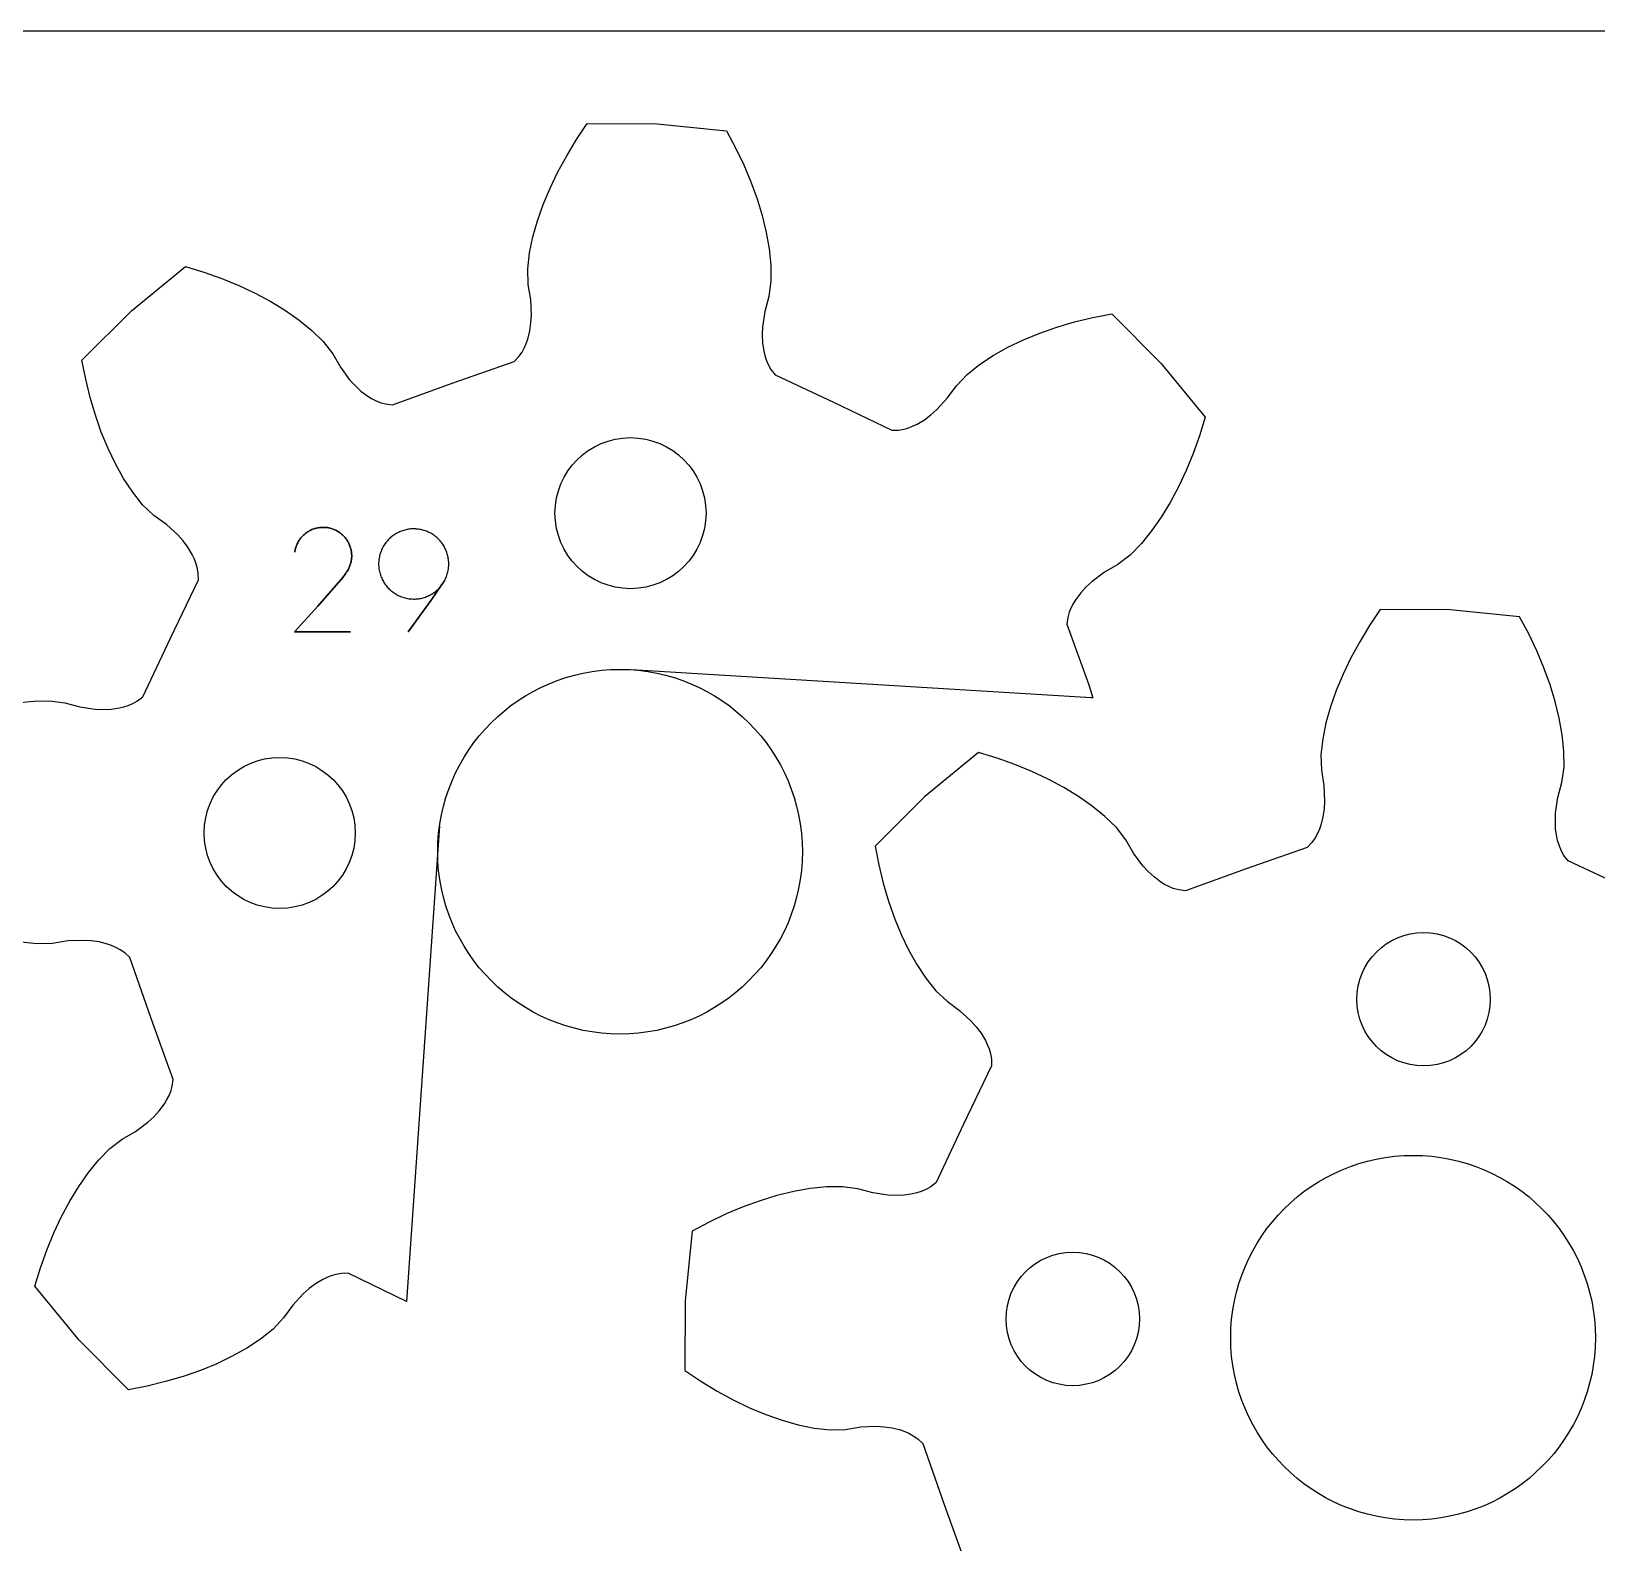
# Model space of a CAD drawing. Extents: x -24 to 6, y -20.7 to -0.7.
# Drawn here: x -8.953 to -5.844, y -3.716 to -0.715 of the extents above; entities that cross this region are included whole.
import ezdxf

# ---------------------------------------------------------------- set-up
doc = ezdxf.new("R2010")
doc.units = 0
doc.layers.add('LAYER_1', color=7, linetype='CONTINUOUS')

msp = doc.modelspace()

# ---------------------------------------------------------------- linework, layer by layer
at = {"layer": 'LAYER_1', "color": 250}
for p, q in [((6.0368, -0.7149), (-23.9632, -0.7149)), ((-7.8702, -0.9301), (-7.8488, -0.8983)), ((-7.8488, -0.8983), (-7.7101, -0.8988)), ((-7.7101, -0.8988), (-7.5721, -0.9124)), ((-7.8896, -0.9621), (-7.8702, -0.9301)), ((-7.5721, -0.9124), (-7.5541, -0.9462)), ((-7.9072, -0.9943), (-7.8896, -0.9621)), ((-7.5541, -0.9462), (-7.538, -0.98)), ((-7.9227, -1.0266), (-7.9072, -0.9943)), ((-7.538, -0.98), (-7.5238, -1.0138)), ((-7.5238, -1.0138), (-7.5116, -1.0475)), ((-7.9362, -1.0589), (-7.9227, -1.0266)), ((-7.5116, -1.0475), (-7.5015, -1.081)), ((-7.9476, -1.0911), (-7.9362, -1.0589)), ((-7.5015, -1.081), (-7.4934, -1.1142)), ((-7.9567, -1.1233), (-7.9476, -1.0911)), ((-7.4934, -1.1142), (-7.4877, -1.1471)), ((-7.9632, -1.1551), (-7.9567, -1.1233)), ((-7.4877, -1.1471), (-7.4844, -1.1795)), ((-7.9669, -1.1866), (-7.9632, -1.1551)), ((-7.4844, -1.1795), (-7.484, -1.2112)), ((-8.7538, -1.2701), (-8.6465, -1.1822)), ((-8.6465, -1.1822), (-8.6099, -1.1933)), ((-8.6099, -1.1933), (-8.5746, -1.2059)), ((-8.5746, -1.2059), (-8.5407, -1.2197)), ((-7.9658, -1.2175), (-7.9669, -1.1866)), ((-7.484, -1.2112), (-7.4881, -1.2418)), ((-8.5407, -1.2197), (-8.5083, -1.2349)), ((-8.5083, -1.2349), (-8.4774, -1.2514)), ((-7.961, -1.2477), (-7.9658, -1.2175)), ((-7.4881, -1.2418), (-7.496, -1.2713)), ((-8.8522, -1.3679), (-8.7538, -1.2701)), ((-8.4774, -1.2514), (-8.4482, -1.2693)), ((-8.4482, -1.2693), (-8.4209, -1.2884)), ((-7.9596, -1.2785), (-7.961, -1.2477)), ((-7.496, -1.2713), (-7.5005, -1.3018)), ((-8.4209, -1.2884), (-8.3956, -1.309)), ((-7.9629, -1.31), (-7.9605, -1.2941)), ((-7.9605, -1.2941), (-7.9596, -1.2785)), ((-7.5005, -1.3018), (-7.5011, -1.3175)), ((-6.9503, -1.3142), (-6.9164, -1.3024)), ((-6.9164, -1.3024), (-6.8813, -1.292)), ((-6.8813, -1.292), (-6.8449, -1.2832)), ((-6.8449, -1.2832), (-6.8073, -1.2758)), ((-6.8073, -1.2758), (-6.7095, -1.3742)), ((-8.3956, -1.309), (-8.3729, -1.3311)), ((-8.3729, -1.3311), (-8.3543, -1.3557)), ((-7.9735, -1.3431), (-7.9698, -1.3346)), ((-7.9698, -1.3346), (-7.9669, -1.3263)), ((-7.9669, -1.3263), (-7.9629, -1.31)), ((-7.5011, -1.3175), (-7.5005, -1.3336)), ((-7.5005, -1.3336), (-7.4981, -1.3502)), ((-7.0135, -1.3423), (-6.9826, -1.3275)), ((-6.9826, -1.3275), (-6.9503, -1.3142)), ((-8.3543, -1.3557), (-8.3389, -1.3822)), ((-7.9938, -1.3706), (-7.9846, -1.3608)), ((-7.9846, -1.3608), (-7.9783, -1.3518)), ((-7.9783, -1.3518), (-7.9735, -1.3431)), ((-7.4981, -1.3502), (-7.496, -1.3587)), ((-7.496, -1.3587), (-7.4932, -1.3675)), ((-7.4932, -1.3675), (-7.4894, -1.3767)), ((-7.0698, -1.3765), (-7.0426, -1.3586)), ((-7.0426, -1.3586), (-7.0135, -1.3423)), ((-8.8448, -1.4055), (-8.8522, -1.3679)), ((-8.3389, -1.3822), (-8.3206, -1.4069)), ((-8.1151, -1.413), (-7.9938, -1.3706)), ((-7.4894, -1.3767), (-7.484, -1.3863)), ((-7.484, -1.3863), (-7.4758, -1.397)), ((-7.4758, -1.397), (-7.3595, -1.4515)), ((-7.1157, -1.4187), (-7.0946, -1.3962)), ((-7.0946, -1.3962), (-7.0698, -1.3765)), ((-6.7095, -1.3742), (-6.6216, -1.4814)), ((-8.8359, -1.4419), (-8.8448, -1.4055)), ((-8.3206, -1.4069), (-8.3099, -1.4184)), ((-8.3099, -1.4184), (-8.2981, -1.4293)), ((-8.2981, -1.4293), (-8.2847, -1.4394)), ((-8.2358, -1.4567), (-8.1151, -1.413)), ((-7.1337, -1.4435), (-7.1157, -1.4187)), ((-8.8256, -1.477), (-8.8359, -1.4419)), ((-8.2847, -1.4394), (-8.2772, -1.444)), ((-8.2772, -1.444), (-8.269, -1.4482)), ((-8.269, -1.4482), (-8.2598, -1.452)), ((-8.2598, -1.452), (-8.2492, -1.455)), ((-8.2492, -1.455), (-8.2358, -1.4567)), ((-7.3595, -1.4515), (-7.2438, -1.5072)), ((-7.1544, -1.4662), (-7.1337, -1.4435)), ((-8.8138, -1.5108), (-8.8256, -1.477)), ((-7.1934, -1.4949), (-7.1791, -1.4863)), ((-7.1791, -1.4863), (-7.1662, -1.4767)), ((-7.1662, -1.4767), (-7.1544, -1.4662)), ((-6.6216, -1.4814), (-6.6328, -1.518)), ((-8.8005, -1.5432), (-8.8138, -1.5108)), ((-7.2438, -1.5072), (-7.2304, -1.5068)), ((-7.2304, -1.5068), (-7.2195, -1.5049)), ((-7.2195, -1.5049), (-7.21, -1.5021)), ((-7.21, -1.5021), (-7.2014, -1.4987)), ((-7.2014, -1.4987), (-7.1934, -1.4949)), ((-6.6328, -1.518), (-6.6453, -1.5534)), ((-8.7857, -1.5741), (-8.8005, -1.5432)), ((-6.6453, -1.5534), (-6.6592, -1.5873)), ((-8.7694, -1.6032), (-8.7857, -1.5741)), ((-8.7515, -1.6304), (-8.7694, -1.6032)), ((-6.6592, -1.5873), (-6.6743, -1.6197)), ((-8.7318, -1.6552), (-8.7515, -1.6304)), ((-6.6743, -1.6197), (-6.6909, -1.6506)), ((-8.7092, -1.6763), (-8.7318, -1.6552)), ((-8.6845, -1.6942), (-8.7092, -1.6763)), ((-6.6909, -1.6506), (-6.7087, -1.6798)), ((-8.6617, -1.715), (-8.6845, -1.6942)), ((-8.4043, -1.7092), (-8.4059, -1.7103)), ((-8.4059, -1.7103), (-8.4043, -1.7092)), ((-8.4026, -1.7082), (-8.4043, -1.7092)), ((-8.4043, -1.7092), (-8.4026, -1.7082)), ((-8.4009, -1.7072), (-8.4026, -1.7082)), ((-8.4026, -1.7082), (-8.4009, -1.7072)), ((-8.3992, -1.7063), (-8.4009, -1.7072)), ((-8.4009, -1.7072), (-8.3992, -1.7063)), ((-8.3974, -1.7054), (-8.3992, -1.7063)), ((-8.3992, -1.7063), (-8.3974, -1.7054)), ((-8.3957, -1.7046), (-8.3974, -1.7054)), ((-8.3974, -1.7054), (-8.3957, -1.7046)), ((-8.3938, -1.7038), (-8.3957, -1.7046)), ((-8.3957, -1.7046), (-8.3938, -1.7038)), ((-8.392, -1.7032), (-8.3938, -1.7038)), ((-8.3938, -1.7038), (-8.392, -1.7032)), ((-8.3901, -1.7025), (-8.392, -1.7032)), ((-8.392, -1.7032), (-8.3901, -1.7025)), ((-8.3882, -1.702), (-8.3901, -1.7025)), ((-8.3901, -1.7025), (-8.3882, -1.702)), ((-8.3863, -1.7015), (-8.3882, -1.702)), ((-8.3882, -1.702), (-8.3863, -1.7015)), ((-8.3844, -1.7011), (-8.3863, -1.7015)), ((-8.3863, -1.7015), (-8.3844, -1.7011)), ((-8.3825, -1.7007), (-8.3844, -1.7011)), ((-8.3844, -1.7011), (-8.3825, -1.7007)), ((-8.3805, -1.7005), (-8.3825, -1.7007)), ((-8.3825, -1.7007), (-8.3805, -1.7005)), ((-8.3786, -1.7002), (-8.3805, -1.7005)), ((-8.3805, -1.7005), (-8.3786, -1.7002)), ((-8.3766, -1.7001), (-8.3786, -1.7002)), ((-8.3786, -1.7002), (-8.3766, -1.7001)), ((-8.3747, -1.7), (-8.3766, -1.7001)), ((-8.3766, -1.7001), (-8.3747, -1.7)), ((-8.3727, -1.7), (-8.3747, -1.7)), ((-8.3747, -1.7), (-8.3727, -1.7)), ((-8.3707, -1.7), (-8.3727, -1.7)), ((-8.3727, -1.7), (-8.3707, -1.7)), ((-8.3688, -1.7002), (-8.3707, -1.7)), ((-8.3707, -1.7), (-8.3688, -1.7002)), ((-8.3668, -1.7004), (-8.3688, -1.7002)), ((-8.3688, -1.7002), (-8.3668, -1.7004)), ((-8.3649, -1.7006), (-8.3668, -1.7004)), ((-8.3668, -1.7004), (-8.3649, -1.7006)), ((-8.3629, -1.7009), (-8.3649, -1.7006)), ((-8.3649, -1.7006), (-8.3629, -1.7009)), ((-8.361, -1.7013), (-8.3629, -1.7009)), ((-8.3629, -1.7009), (-8.361, -1.7013)), ((-8.3591, -1.7018), (-8.361, -1.7013)), ((-8.361, -1.7013), (-8.3591, -1.7018)), ((-8.3572, -1.7023), (-8.3591, -1.7018)), ((-8.3591, -1.7018), (-8.3572, -1.7023)), ((-8.3553, -1.7029), (-8.3572, -1.7023)), ((-8.3572, -1.7023), (-8.3553, -1.7029)), ((-8.3535, -1.7036), (-8.3553, -1.7029)), ((-8.3553, -1.7029), (-8.3535, -1.7036)), ((-8.3517, -1.7043), (-8.3535, -1.7036)), ((-8.3535, -1.7036), (-8.3517, -1.7043)), ((-8.3499, -1.7051), (-8.3517, -1.7043)), ((-8.3517, -1.7043), (-8.3499, -1.7051)), ((-8.3481, -1.7059), (-8.3499, -1.7051)), ((-8.3499, -1.7051), (-8.3481, -1.7059)), ((-8.3463, -1.7068), (-8.3481, -1.7059)), ((-8.3481, -1.7059), (-8.3463, -1.7068)), ((-8.3446, -1.7078), (-8.3463, -1.7068)), ((-8.3463, -1.7068), (-8.3446, -1.7078)), ((-8.3429, -1.7088), (-8.3446, -1.7078)), ((-8.3446, -1.7078), (-8.3429, -1.7088)), ((-8.3413, -1.7099), (-8.3429, -1.7088)), ((-8.3429, -1.7088), (-8.3413, -1.7099)), ((-8.2223, -1.7094), (-8.2245, -1.7104)), ((-8.2201, -1.7084), (-8.2223, -1.7094)), ((-8.2179, -1.7075), (-8.2201, -1.7084)), ((-8.2156, -1.7067), (-8.2179, -1.7075)), ((-8.2133, -1.706), (-8.2156, -1.7067)), ((-8.211, -1.7054), (-8.2133, -1.706)), ((-8.2086, -1.7048), (-8.211, -1.7054)), ((-8.2062, -1.7043), (-8.2086, -1.7048)), ((-8.2039, -1.7039), (-8.2062, -1.7043)), ((-8.2015, -1.7036), (-8.2039, -1.7039)), ((-8.1991, -1.7033), (-8.2015, -1.7036)), ((-8.1966, -1.7032), (-8.1991, -1.7033)), ((-8.1942, -1.7031), (-8.1966, -1.7032)), ((-8.1918, -1.7031), (-8.1942, -1.7031)), ((-8.1894, -1.7032), (-8.1918, -1.7031)), ((-8.187, -1.7034), (-8.1894, -1.7032)), ((-8.1846, -1.7037), (-8.187, -1.7034)), ((-8.1822, -1.704), (-8.1846, -1.7037)), ((-8.1798, -1.7044), (-8.1822, -1.704)), ((-8.1774, -1.705), (-8.1798, -1.7044)), ((-8.1751, -1.7056), (-8.1774, -1.705)), ((-8.1728, -1.7062), (-8.1751, -1.7056)), ((-8.1705, -1.707), (-8.1728, -1.7062)), ((-8.1682, -1.7078), (-8.1705, -1.707)), ((-8.166, -1.7087), (-8.1682, -1.7078)), ((-8.1638, -1.7097), (-8.166, -1.7087)), ((-8.1616, -1.7108), (-8.1638, -1.7097)), ((-6.7279, -1.7071), (-6.7484, -1.7323)), ((-6.7087, -1.6798), (-6.7279, -1.7071)), ((-8.6513, -1.7268), (-8.6617, -1.715)), ((-8.6417, -1.7396), (-8.6513, -1.7268)), ((-8.6331, -1.754), (-8.6417, -1.7396)), ((-8.4275, -1.74), (-8.428, -1.7418)), ((-8.428, -1.7418), (-8.4275, -1.74)), ((-8.4269, -1.7381), (-8.4275, -1.74)), ((-8.4275, -1.74), (-8.4269, -1.7381)), ((-8.4262, -1.7362), (-8.4269, -1.7381)), ((-8.4269, -1.7381), (-8.4262, -1.7362)), ((-8.4255, -1.7344), (-8.4262, -1.7362)), ((-8.4262, -1.7362), (-8.4255, -1.7344)), ((-8.4247, -1.7326), (-8.4255, -1.7344)), ((-8.4255, -1.7344), (-8.4247, -1.7326)), ((-8.4238, -1.7309), (-8.4247, -1.7326)), ((-8.4247, -1.7326), (-8.4238, -1.7309)), ((-8.4229, -1.7291), (-8.4238, -1.7309)), ((-8.4238, -1.7309), (-8.4229, -1.7291)), ((-8.4219, -1.7274), (-8.4229, -1.7291)), ((-8.4229, -1.7291), (-8.4219, -1.7274)), ((-8.4208, -1.7258), (-8.4219, -1.7274)), ((-8.4219, -1.7274), (-8.4208, -1.7258)), ((-8.4197, -1.7241), (-8.4208, -1.7258)), ((-8.4208, -1.7258), (-8.4197, -1.7241)), ((-8.4186, -1.7226), (-8.4197, -1.7241)), ((-8.4197, -1.7241), (-8.4186, -1.7226)), ((-8.4174, -1.721), (-8.4186, -1.7226)), ((-8.4186, -1.7226), (-8.4174, -1.721)), ((-8.4161, -1.7195), (-8.4174, -1.721)), ((-8.4174, -1.721), (-8.4161, -1.7195)), ((-8.4148, -1.718), (-8.4161, -1.7195)), ((-8.4161, -1.7195), (-8.4148, -1.718)), ((-8.4134, -1.7166), (-8.4148, -1.718)), ((-8.4148, -1.718), (-8.4134, -1.7166)), ((-8.412, -1.7153), (-8.4134, -1.7166)), ((-8.4134, -1.7166), (-8.412, -1.7153)), ((-8.4106, -1.7139), (-8.412, -1.7153)), ((-8.412, -1.7153), (-8.4106, -1.7139)), ((-8.4091, -1.7127), (-8.4106, -1.7139)), ((-8.4106, -1.7139), (-8.4091, -1.7127)), ((-8.4075, -1.7115), (-8.4091, -1.7127)), ((-8.4091, -1.7127), (-8.4075, -1.7115)), ((-8.4059, -1.7103), (-8.4075, -1.7115)), ((-8.4075, -1.7115), (-8.4059, -1.7103)), ((-8.3397, -1.711), (-8.3413, -1.7099)), ((-8.3413, -1.7099), (-8.3397, -1.711)), ((-8.3381, -1.7122), (-8.3397, -1.711)), ((-8.3397, -1.711), (-8.3381, -1.7122)), ((-8.3366, -1.7135), (-8.3381, -1.7122)), ((-8.3381, -1.7122), (-8.3366, -1.7135)), ((-8.3351, -1.7148), (-8.3366, -1.7135)), ((-8.3366, -1.7135), (-8.3351, -1.7148)), ((-8.3337, -1.7161), (-8.3351, -1.7148)), ((-8.3351, -1.7148), (-8.3337, -1.7161)), ((-8.3323, -1.7175), (-8.3337, -1.7161)), ((-8.3337, -1.7161), (-8.3323, -1.7175)), ((-8.331, -1.7189), (-8.3323, -1.7175)), ((-8.3323, -1.7175), (-8.331, -1.7189)), ((-8.3297, -1.7204), (-8.331, -1.7189)), ((-8.331, -1.7189), (-8.3297, -1.7204)), ((-8.3285, -1.722), (-8.3297, -1.7204)), ((-8.3297, -1.7204), (-8.3285, -1.722)), ((-8.3273, -1.7235), (-8.3285, -1.722)), ((-8.3285, -1.722), (-8.3273, -1.7235)), ((-8.3262, -1.7251), (-8.3273, -1.7235)), ((-8.3273, -1.7235), (-8.3262, -1.7251)), ((-8.3251, -1.7268), (-8.3262, -1.7251)), ((-8.3262, -1.7251), (-8.3251, -1.7268)), ((-8.3241, -1.7285), (-8.3251, -1.7268)), ((-8.3251, -1.7268), (-8.3241, -1.7285)), ((-8.3232, -1.7302), (-8.3241, -1.7285)), ((-8.3241, -1.7285), (-8.3232, -1.7302)), ((-8.3223, -1.732), (-8.3232, -1.7302)), ((-8.3232, -1.7302), (-8.3223, -1.732)), ((-8.3215, -1.7337), (-8.3223, -1.732)), ((-8.3223, -1.732), (-8.3215, -1.7337)), ((-8.3207, -1.7355), (-8.3215, -1.7337)), ((-8.3215, -1.7337), (-8.3207, -1.7355)), ((-8.32, -1.7374), (-8.3207, -1.7355)), ((-8.3207, -1.7355), (-8.32, -1.7374)), ((-8.3194, -1.7392), (-8.32, -1.7374)), ((-8.32, -1.7374), (-8.3194, -1.7392)), ((-8.3188, -1.7411), (-8.3194, -1.7392)), ((-8.3194, -1.7392), (-8.3188, -1.7411)), ((-8.2551, -1.7404), (-8.2562, -1.7426)), ((-8.2539, -1.7383), (-8.2551, -1.7404)), ((-8.2527, -1.7362), (-8.2539, -1.7383)), ((-8.2514, -1.7342), (-8.2527, -1.7362)), ((-8.25, -1.7322), (-8.2514, -1.7342)), ((-8.2486, -1.7302), (-8.25, -1.7322)), ((-8.2471, -1.7283), (-8.2486, -1.7302)), ((-8.2455, -1.7265), (-8.2471, -1.7283)), ((-8.2439, -1.7247), (-8.2455, -1.7265)), ((-8.2422, -1.723), (-8.2439, -1.7247)), ((-8.2404, -1.7213), (-8.2422, -1.723)), ((-8.2386, -1.7197), (-8.2404, -1.7213)), ((-8.2367, -1.7182), (-8.2386, -1.7197)), ((-8.2348, -1.7167), (-8.2367, -1.7182)), ((-8.2328, -1.7153), (-8.2348, -1.7167)), ((-8.2308, -1.714), (-8.2328, -1.7153)), ((-8.2288, -1.7127), (-8.2308, -1.714)), ((-8.2267, -1.7116), (-8.2288, -1.7127)), ((-8.2245, -1.7104), (-8.2267, -1.7116)), ((-8.1595, -1.7119), (-8.1616, -1.7108)), ((-8.1574, -1.7131), (-8.1595, -1.7119)), ((-8.1553, -1.7144), (-8.1574, -1.7131)), ((-8.1533, -1.7158), (-8.1553, -1.7144)), ((-8.1514, -1.7172), (-8.1533, -1.7158)), ((-8.1495, -1.7187), (-8.1514, -1.7172)), ((-8.1476, -1.7203), (-8.1495, -1.7187)), ((-8.1458, -1.7219), (-8.1476, -1.7203)), ((-8.1441, -1.7236), (-8.1458, -1.7219)), ((-8.1424, -1.7253), (-8.1441, -1.7236)), ((-8.1408, -1.7271), (-8.1424, -1.7253)), ((-8.1393, -1.729), (-8.1408, -1.7271)), ((-8.1378, -1.7309), (-8.1393, -1.729)), ((-8.1364, -1.7328), (-8.1378, -1.7309)), ((-8.135, -1.7348), (-8.1364, -1.7328)), ((-8.1337, -1.7369), (-8.135, -1.7348)), ((-8.1325, -1.739), (-8.1337, -1.7369)), ((-8.1314, -1.7411), (-8.1325, -1.739)), ((-6.7484, -1.7323), (-6.7706, -1.755)), ((-8.6293, -1.7619), (-8.6331, -1.754)), ((-8.6259, -1.7705), (-8.6293, -1.7619)), ((-8.6231, -1.78), (-8.6259, -1.7705)), ((-8.4293, -1.7476), (-8.4296, -1.7495)), ((-8.4296, -1.7495), (-8.4293, -1.7476)), ((-8.4289, -1.7457), (-8.4293, -1.7476)), ((-8.4293, -1.7476), (-8.4289, -1.7457)), ((-8.4285, -1.7438), (-8.4289, -1.7457)), ((-8.4289, -1.7457), (-8.4285, -1.7438)), ((-8.428, -1.7418), (-8.4285, -1.7438)), ((-8.4285, -1.7438), (-8.428, -1.7418)), ((-8.3183, -1.743), (-8.3188, -1.7411)), ((-8.3188, -1.7411), (-8.3183, -1.743)), ((-8.3188, -1.7722), (-8.3183, -1.7703)), ((-8.3183, -1.7703), (-8.3188, -1.7722)), ((-8.3178, -1.7449), (-8.3183, -1.743)), ((-8.3183, -1.743), (-8.3178, -1.7449)), ((-8.3183, -1.7703), (-8.3178, -1.7683)), ((-8.3178, -1.7683), (-8.3183, -1.7703)), ((-8.3175, -1.7469), (-8.3178, -1.7449)), ((-8.3178, -1.7449), (-8.3175, -1.7469)), ((-8.3178, -1.7683), (-8.3174, -1.7664)), ((-8.3174, -1.7664), (-8.3178, -1.7683)), ((-8.3172, -1.7488), (-8.3175, -1.7469)), ((-8.3175, -1.7469), (-8.3172, -1.7488)), ((-8.3174, -1.7664), (-8.3171, -1.7645)), ((-8.3171, -1.7645), (-8.3174, -1.7664)), ((-8.3169, -1.7508), (-8.3172, -1.7488)), ((-8.3172, -1.7488), (-8.3169, -1.7508)), ((-8.3171, -1.7645), (-8.3169, -1.7625)), ((-8.3169, -1.7625), (-8.3171, -1.7645)), ((-8.3167, -1.7527), (-8.3169, -1.7508)), ((-8.3169, -1.7508), (-8.3167, -1.7527)), ((-8.3169, -1.7625), (-8.3167, -1.7606)), ((-8.3167, -1.7606), (-8.3169, -1.7625)), ((-8.3166, -1.7547), (-8.3167, -1.7527)), ((-8.3167, -1.7527), (-8.3166, -1.7547)), ((-8.3167, -1.7606), (-8.3166, -1.7586)), ((-8.3166, -1.7586), (-8.3167, -1.7606)), ((-8.3166, -1.7566), (-8.3166, -1.7547)), ((-8.3166, -1.7547), (-8.3166, -1.7566)), ((-8.3166, -1.7586), (-8.3166, -1.7566)), ((-8.3166, -1.7566), (-8.3166, -1.7586)), ((-8.263, -1.7705), (-8.2631, -1.773)), ((-8.2629, -1.7681), (-8.263, -1.7705)), ((-8.2627, -1.7657), (-8.2629, -1.7681)), ((-8.2624, -1.7633), (-8.2627, -1.7657)), ((-8.262, -1.7609), (-8.2624, -1.7633)), ((-8.2616, -1.7585), (-8.262, -1.7609)), ((-8.2611, -1.7562), (-8.2616, -1.7585)), ((-8.2604, -1.7539), (-8.2611, -1.7562)), ((-8.2597, -1.7515), (-8.2604, -1.7539)), ((-8.259, -1.7492), (-8.2597, -1.7515)), ((-8.2581, -1.747), (-8.259, -1.7492)), ((-8.2572, -1.7448), (-8.2581, -1.747)), ((-8.2562, -1.7426), (-8.2572, -1.7448)), ((-8.1303, -1.7433), (-8.1314, -1.7411)), ((-8.1293, -1.7455), (-8.1303, -1.7433)), ((-8.1284, -1.7477), (-8.1293, -1.7455)), ((-8.1276, -1.75), (-8.1284, -1.7477)), ((-8.1268, -1.7523), (-8.1276, -1.75)), ((-8.1262, -1.7546), (-8.1268, -1.7523)), ((-8.1256, -1.757), (-8.1262, -1.7546)), ((-8.1251, -1.7593), (-8.1256, -1.757)), ((-8.1247, -1.7617), (-8.1251, -1.7593)), ((-8.1243, -1.7641), (-8.1247, -1.7617)), ((-8.1241, -1.7665), (-8.1243, -1.7641)), ((-8.1239, -1.7689), (-8.1241, -1.7665)), ((-8.1238, -1.7713), (-8.1239, -1.7689)), ((-8.1238, -1.7737), (-8.1238, -1.7713)), ((-6.7706, -1.755), (-6.7951, -1.7737)), ((-8.6212, -1.7909), (-8.6231, -1.78)), ((-8.6208, -1.8044), (-8.6212, -1.7909)), ((-8.3841, -1.8565), (-8.3342, -1.7995)), ((-8.3342, -1.7995), (-8.3841, -1.8565)), ((-8.3342, -1.7995), (-8.3297, -1.7929)), ((-8.3297, -1.7929), (-8.3342, -1.7995)), ((-8.3297, -1.7929), (-8.3284, -1.7913)), ((-8.3284, -1.7913), (-8.3297, -1.7929)), ((-8.3284, -1.7913), (-8.3272, -1.7898)), ((-8.3272, -1.7898), (-8.3284, -1.7913)), ((-8.3272, -1.7898), (-8.3261, -1.7881)), ((-8.3261, -1.7881), (-8.3272, -1.7898)), ((-8.3261, -1.7881), (-8.3251, -1.7865)), ((-8.3251, -1.7865), (-8.3261, -1.7881)), ((-8.3251, -1.7865), (-8.3241, -1.7848)), ((-8.3241, -1.7848), (-8.3251, -1.7865)), ((-8.3241, -1.7848), (-8.3231, -1.7831)), ((-8.3231, -1.7831), (-8.3241, -1.7848)), ((-8.3231, -1.7831), (-8.3222, -1.7813)), ((-8.3222, -1.7813), (-8.3231, -1.7831)), ((-8.3222, -1.7813), (-8.3214, -1.7795)), ((-8.3214, -1.7795), (-8.3222, -1.7813)), ((-8.3214, -1.7795), (-8.3207, -1.7777)), ((-8.3207, -1.7777), (-8.3214, -1.7795)), ((-8.3207, -1.7777), (-8.32, -1.7759)), ((-8.32, -1.7759), (-8.3207, -1.7777)), ((-8.32, -1.7759), (-8.3193, -1.774)), ((-8.3193, -1.774), (-8.32, -1.7759)), ((-8.3193, -1.774), (-8.3188, -1.7722)), ((-8.3188, -1.7722), (-8.3193, -1.774)), ((-8.2631, -1.773), (-8.263, -1.7754)), ((-8.263, -1.7754), (-8.2629, -1.7778)), ((-8.2629, -1.7778), (-8.2627, -1.7802)), ((-8.2627, -1.7802), (-8.2624, -1.7826)), ((-8.2624, -1.7826), (-8.262, -1.785)), ((-8.262, -1.785), (-8.2615, -1.7873)), ((-8.2615, -1.7873), (-8.261, -1.7897)), ((-8.261, -1.7897), (-8.2603, -1.792)), ((-8.2603, -1.792), (-8.2596, -1.7943)), ((-8.2596, -1.7943), (-8.2588, -1.7966)), ((-8.2588, -1.7966), (-8.258, -1.7989)), ((-8.258, -1.7989), (-8.257, -1.8011)), ((-8.257, -1.8011), (-8.256, -1.8033)), ((-8.1312, -1.804), (-8.1301, -1.8018)), ((-8.1301, -1.8018), (-8.1292, -1.7996)), ((-8.1292, -1.7996), (-8.1283, -1.7974)), ((-8.1283, -1.7974), (-8.1275, -1.7951)), ((-8.1275, -1.7951), (-8.1267, -1.7928)), ((-8.1267, -1.7928), (-8.1261, -1.7905)), ((-8.1261, -1.7905), (-8.1255, -1.7881)), ((-8.1255, -1.7881), (-8.125, -1.7858)), ((-8.125, -1.7858), (-8.1246, -1.7834)), ((-8.1246, -1.7834), (-8.1243, -1.781)), ((-8.1243, -1.781), (-8.124, -1.7786)), ((-8.124, -1.7786), (-8.1239, -1.7762)), ((-8.1239, -1.7762), (-8.1238, -1.7737)), ((-6.8216, -1.789), (-6.8463, -1.8074)), ((-6.7951, -1.7737), (-6.8216, -1.789)), ((-8.6765, -1.9201), (-8.6208, -1.8044)), ((-8.256, -1.8033), (-8.2549, -1.8055)), ((-8.2549, -1.8055), (-8.2537, -1.8076)), ((-8.2537, -1.8076), (-8.2525, -1.8096)), ((-8.2525, -1.8096), (-8.2512, -1.8117)), ((-8.2512, -1.8117), (-8.2498, -1.8136)), ((-8.2498, -1.8136), (-8.2483, -1.8156)), ((-8.2483, -1.8156), (-8.2468, -1.8175)), ((-8.2468, -1.8175), (-8.2452, -1.8193)), ((-8.2452, -1.8193), (-8.2436, -1.8211)), ((-8.2436, -1.8211), (-8.2419, -1.8228)), ((-8.2419, -1.8228), (-8.2401, -1.8244)), ((-8.2401, -1.8244), (-8.2383, -1.826)), ((-8.2383, -1.826), (-8.2364, -1.8275)), ((-8.2364, -1.8275), (-8.2345, -1.829)), ((-8.2345, -1.829), (-8.2325, -1.8304)), ((-8.2325, -1.8304), (-8.2305, -1.8317)), ((-8.2305, -1.8317), (-8.2284, -1.833)), ((-8.2284, -1.833), (-8.2263, -1.8341)), ((-8.1612, -1.8345), (-8.1591, -1.8333)), ((-8.1591, -1.8333), (-8.157, -1.8321)), ((-8.1588, -1.8444), (-8.1386, -1.8156)), ((-8.1386, -1.8156), (-8.1588, -1.8444)), ((-8.157, -1.8321), (-8.155, -1.8308)), ((-8.155, -1.8308), (-8.153, -1.8295)), ((-8.153, -1.8295), (-8.1511, -1.828)), ((-8.1511, -1.828), (-8.1492, -1.8265)), ((-8.1492, -1.8265), (-8.1473, -1.8249)), ((-8.1473, -1.8249), (-8.1455, -1.8233)), ((-8.1455, -1.8233), (-8.1438, -1.8216)), ((-8.1438, -1.8216), (-8.1421, -1.8199)), ((-8.1421, -1.8199), (-8.1405, -1.8181)), ((-8.1405, -1.8181), (-8.139, -1.8162)), ((-8.139, -1.8162), (-8.1375, -1.8143)), ((-8.1386, -1.8156), (-8.1335, -1.8082)), ((-8.1335, -1.8082), (-8.1386, -1.8156)), ((-8.1375, -1.8143), (-8.1361, -1.8123)), ((-8.1361, -1.8123), (-8.1348, -1.8103)), ((-8.1348, -1.8103), (-8.1335, -1.8082)), ((-8.1335, -1.8082), (-8.1323, -1.8061)), ((-8.1323, -1.8061), (-8.1312, -1.804)), ((-6.8688, -1.8299), (-6.8788, -1.8433)), ((-6.8579, -1.818), (-6.8688, -1.8299)), ((-6.8463, -1.8074), (-6.8579, -1.818)), ((-8.4301, -1.9076), (-8.3841, -1.8565)), ((-8.3841, -1.8565), (-8.4301, -1.9076)), ((-8.2263, -1.8341), (-8.2241, -1.8352)), ((-8.2241, -1.8352), (-8.222, -1.8363)), ((-8.222, -1.8363), (-8.2197, -1.8372)), ((-8.2197, -1.8372), (-8.2175, -1.8381)), ((-8.2175, -1.8381), (-8.2152, -1.8389)), ((-8.2152, -1.8389), (-8.2129, -1.8396)), ((-8.2129, -1.8396), (-8.2106, -1.8402)), ((-8.2106, -1.8402), (-8.2082, -1.8408)), ((-8.2082, -1.8408), (-8.2058, -1.8413)), ((-8.2058, -1.8413), (-8.2034, -1.8417)), ((-8.2041, -1.9076), (-8.1588, -1.8444)), ((-8.1588, -1.8444), (-8.2041, -1.9076)), ((-8.2034, -1.8417), (-8.201, -1.842)), ((-8.201, -1.842), (-8.1986, -1.8422)), ((-8.1986, -1.8422), (-8.1962, -1.8423)), ((-8.1962, -1.8423), (-8.1938, -1.8424)), ((-8.1938, -1.8424), (-8.1914, -1.8424)), ((-8.1914, -1.8424), (-8.189, -1.8422)), ((-8.189, -1.8422), (-8.1866, -1.842)), ((-8.1866, -1.842), (-8.1842, -1.8418)), ((-8.1842, -1.8418), (-8.1818, -1.8414)), ((-8.1818, -1.8414), (-8.1794, -1.841)), ((-8.1794, -1.841), (-8.177, -1.8404)), ((-8.177, -1.8404), (-8.1747, -1.8398)), ((-8.1747, -1.8398), (-8.1724, -1.8391)), ((-8.1724, -1.8391), (-8.1701, -1.8384)), ((-8.1701, -1.8384), (-8.1678, -1.8375)), ((-8.1678, -1.8375), (-8.1656, -1.8366)), ((-8.1656, -1.8366), (-8.1634, -1.8356)), ((-8.1634, -1.8356), (-8.1612, -1.8345)), ((-6.8876, -1.859), (-6.8914, -1.8682)), ((-6.8834, -1.8508), (-6.8876, -1.859)), ((-6.8788, -1.8433), (-6.8834, -1.8508)), ((-6.2739, -1.8634), (-6.2952, -1.8952)), ((-6.1352, -1.8638), (-6.2739, -1.8634)), ((-5.9972, -1.8775), (-6.1352, -1.8638)), ((-6.8944, -1.8788), (-6.8961, -1.8921)), ((-6.8961, -1.8921), (-6.8525, -2.0129)), ((-6.8914, -1.8682), (-6.8944, -1.8788)), ((-6.2952, -1.8952), (-6.3147, -1.9272)), ((-5.9792, -1.9113), (-5.9972, -1.8775)), ((-8.731, -2.0364), (-8.6765, -1.9201)), ((-8.4301, -1.9076), (-8.3189, -1.9076)), ((-8.3189, -1.9076), (-8.4301, -1.9076)), ((-8.3189, -1.9076), (-8.3189, -1.9076)), ((-8.3189, -1.9076), (-8.3189, -1.9076)), ((-6.3147, -1.9272), (-6.3323, -1.9594)), ((-5.9631, -1.9451), (-5.9792, -1.9113)), ((-5.9489, -1.9789), (-5.9631, -1.9451)), ((-6.8479, -2.0383), (-7.7602, -1.9829)), ((-6.3323, -1.9594), (-6.3478, -1.9916)), ((-5.9367, -2.0126), (-5.9489, -1.9789)), ((-6.8525, -2.0129), (-6.8446, -2.0383)), ((-6.3478, -1.9916), (-6.3613, -2.024)), ((-5.9265, -2.0461), (-5.9367, -2.0126)), ((-8.9809, -2.0482), (-8.9485, -2.0449)), ((-8.9485, -2.0449), (-8.9167, -2.0445)), ((-8.9167, -2.0445), (-8.8862, -2.0487)), ((-8.8862, -2.0487), (-8.8566, -2.0566)), ((-8.7605, -2.0538), (-8.7513, -2.0499)), ((-8.7513, -2.0499), (-8.7416, -2.0446)), ((-8.7416, -2.0446), (-8.731, -2.0364)), ((-6.8446, -2.0383), (-6.8479, -2.0383)), ((-6.3613, -2.024), (-6.3727, -2.0562)), ((-5.9185, -2.0793), (-5.9265, -2.0461)), ((-8.8566, -2.0566), (-8.8261, -2.0611)), ((-8.8261, -2.0611), (-8.8105, -2.0617)), ((-8.8105, -2.0617), (-8.7944, -2.061)), ((-8.7944, -2.061), (-8.7778, -2.0587)), ((-8.7778, -2.0587), (-8.7692, -2.0566)), ((-8.7692, -2.0566), (-8.7605, -2.0538)), ((-6.3727, -2.0562), (-6.3817, -2.0883)), ((-5.9127, -2.1122), (-5.9185, -2.0793)), ((-6.3817, -2.0883), (-6.3883, -2.1202)), ((-5.9094, -2.1446), (-5.9127, -2.1122)), ((-6.3883, -2.1202), (-6.3919, -2.1517)), ((-5.909, -2.1763), (-5.9094, -2.1446)), ((-7.0716, -2.1473), (-7.1789, -2.2352)), ((-7.035, -2.1584), (-7.0716, -2.1473)), ((-6.9997, -2.1709), (-7.035, -2.1584)), ((-6.9658, -2.1848), (-6.9997, -2.1709)), ((-6.3919, -2.1517), (-6.3909, -2.1825)), ((-6.9333, -2.2), (-6.9658, -2.1848)), ((-6.9024, -2.2165), (-6.9333, -2.2)), ((-6.3909, -2.1825), (-6.3861, -2.2127)), ((-5.9211, -2.2364), (-5.9132, -2.2068)), ((-5.9132, -2.2068), (-5.909, -2.1763)), ((-7.1789, -2.2352), (-7.2772, -2.333)), ((-6.8733, -2.2343), (-6.9024, -2.2165)), ((-6.846, -2.2535), (-6.8733, -2.2343)), ((-6.3861, -2.2127), (-6.3847, -2.2435)), ((-5.9256, -2.2669), (-5.9211, -2.2364)), ((-6.8207, -2.2741), (-6.846, -2.2535)), ((-6.3856, -2.2592), (-6.3879, -2.2751)), ((-6.3847, -2.2435), (-6.3856, -2.2592)), ((-5.9262, -2.2826), (-5.9256, -2.2669)), ((-8.1421, -2.2925), (-8.2079, -3.2371)), ((-6.798, -2.2962), (-6.8207, -2.2741)), ((-6.7793, -2.3208), (-6.798, -2.2962)), ((-6.3949, -2.2997), (-6.3986, -2.3081)), ((-6.392, -2.2914), (-6.3949, -2.2997)), ((-6.3879, -2.2751), (-6.392, -2.2914)), ((-5.9256, -2.2986), (-5.9262, -2.2826)), ((-5.9231, -2.3152), (-5.9256, -2.2986)), ((-6.764, -2.3472), (-6.7793, -2.3208)), ((-6.4097, -2.3259), (-6.4189, -2.3357)), ((-6.4033, -2.3168), (-6.4097, -2.3259)), ((-6.3986, -2.3081), (-6.4033, -2.3168)), ((-5.9211, -2.3238), (-5.9231, -2.3152)), ((-5.9183, -2.3326), (-5.9211, -2.3238)), ((-7.2772, -2.333), (-7.2699, -2.3705)), ((-6.7456, -2.372), (-6.764, -2.3472)), ((-6.4189, -2.3357), (-6.5401, -2.3781)), ((-5.9144, -2.3417), (-5.9183, -2.3326)), ((-5.9091, -2.3514), (-5.9144, -2.3417)), ((-5.9009, -2.362), (-5.9091, -2.3514)), ((-5.7846, -2.4165), (-5.9009, -2.362)), ((-7.2699, -2.3705), (-7.261, -2.4069)), ((-6.735, -2.3835), (-6.7456, -2.372)), ((-6.7232, -2.3944), (-6.735, -2.3835)), ((-6.5401, -2.3781), (-6.6609, -2.4218)), ((-7.261, -2.4069), (-7.2506, -2.4421)), ((-6.7097, -2.4044), (-6.7232, -2.3944)), ((-6.7022, -2.409), (-6.7097, -2.4044)), ((-6.694, -2.4133), (-6.7022, -2.409)), ((-6.6849, -2.417), (-6.694, -2.4133)), ((-6.6742, -2.42), (-6.6849, -2.417)), ((-6.6609, -2.4218), (-6.6742, -2.42)), ((-7.2506, -2.4421), (-7.2388, -2.4759)), ((-7.2388, -2.4759), (-7.2255, -2.5083)), ((-7.2255, -2.5083), (-7.2108, -2.5391)), ((-8.9413, -2.5274), (-8.9728, -2.5238)), ((-8.9105, -2.5264), (-8.9413, -2.5274)), ((-8.8803, -2.5215), (-8.9105, -2.5264)), ((-8.8495, -2.5202), (-8.8803, -2.5215)), ((-8.8338, -2.5211), (-8.8495, -2.5202)), ((-8.8179, -2.5234), (-8.8338, -2.5211)), ((-8.8017, -2.5275), (-8.8179, -2.5234)), ((-8.7934, -2.5304), (-8.8017, -2.5275)), ((-8.7849, -2.5341), (-8.7934, -2.5304)), ((-8.7762, -2.5388), (-8.7849, -2.5341)), ((-8.7671, -2.5452), (-8.7762, -2.5388)), ((-8.7574, -2.5544), (-8.7671, -2.5452)), ((-7.2108, -2.5391), (-7.1945, -2.5682)), ((-8.7149, -2.6756), (-8.7574, -2.5544)), ((-7.1945, -2.5682), (-7.1766, -2.5954)), ((-7.1766, -2.5954), (-7.1568, -2.6203)), ((-7.1568, -2.6203), (-7.1343, -2.6413)), ((-7.1343, -2.6413), (-7.1095, -2.6593)), ((-7.1095, -2.6593), (-7.0868, -2.6801)), ((-8.6713, -2.7964), (-8.7149, -2.6756)), ((-7.0868, -2.6801), (-7.0764, -2.6918)), ((-7.0764, -2.6918), (-7.0668, -2.7047)), ((-7.0668, -2.7047), (-7.0581, -2.7191)), ((-7.0581, -2.7191), (-7.0543, -2.727)), ((-7.0543, -2.727), (-7.0509, -2.7356)), ((-7.0509, -2.7356), (-7.0481, -2.7451)), ((-7.0481, -2.7451), (-7.0462, -2.756)), ((-7.0462, -2.756), (-7.0459, -2.7694)), ((-8.673, -2.8097), (-8.6713, -2.7964)), ((-7.0459, -2.7694), (-7.1016, -2.8851)), ((-8.6798, -2.8295), (-8.676, -2.8204)), ((-8.676, -2.8204), (-8.673, -2.8097)), ((-8.7095, -2.8705), (-8.6986, -2.8587)), ((-8.6986, -2.8587), (-8.6886, -2.8452)), ((-8.6886, -2.8452), (-8.684, -2.8378)), ((-8.684, -2.8378), (-8.6798, -2.8295)), ((-8.7458, -2.8995), (-8.7211, -2.8811)), ((-8.7211, -2.8811), (-8.7095, -2.8705)), ((-7.1016, -2.8851), (-7.1561, -3.0014)), ((-8.7968, -2.9335), (-8.7723, -2.9149)), ((-8.7723, -2.9149), (-8.7458, -2.8995)), ((-8.819, -2.9562), (-8.7968, -2.9335)), ((-8.8587, -3.0088), (-8.8395, -2.9815)), ((-8.8395, -2.9815), (-8.819, -2.9562)), ((-8.8765, -3.0379), (-8.8587, -3.0088)), ((-7.4059, -3.0133), (-7.4388, -3.0191)), ((-7.3735, -3.01), (-7.4059, -3.0133)), ((-7.3418, -3.0096), (-7.3735, -3.01)), ((-7.3113, -3.0138), (-7.3418, -3.0096)), ((-7.2817, -3.0217), (-7.3113, -3.0138)), ((-7.1764, -3.015), (-7.1855, -3.0188)), ((-7.1667, -3.0096), (-7.1764, -3.015)), ((-7.1561, -3.0014), (-7.1667, -3.0096)), ((-8.893, -3.0688), (-8.8765, -3.0379)), ((-7.5055, -3.0372), (-7.5392, -3.0494)), ((-7.472, -3.0271), (-7.5055, -3.0372)), ((-7.4388, -3.0191), (-7.472, -3.0271)), ((-7.2512, -3.0261), (-7.2817, -3.0217)), ((-7.2355, -3.0268), (-7.2512, -3.0261)), ((-7.2195, -3.0261), (-7.2355, -3.0268)), ((-7.2029, -3.0237), (-7.2195, -3.0261)), ((-7.1943, -3.0217), (-7.2029, -3.0237)), ((-7.1855, -3.0188), (-7.1943, -3.0217)), ((-8.9082, -3.1013), (-8.893, -3.0688)), ((-7.573, -3.0636), (-7.6068, -3.0797)), ((-7.5392, -3.0494), (-7.573, -3.0636)), ((-8.9221, -3.1352), (-8.9082, -3.1013)), ((-7.6406, -3.0978), (-7.6543, -3.2358)), ((-7.6068, -3.0797), (-7.6406, -3.0978)), ((-8.9346, -3.1705), (-8.9221, -3.1352)), ((-8.9458, -3.2071), (-8.9346, -3.1705)), ((-8.374, -3.1936), (-8.3883, -3.2023)), ((-8.366, -3.1898), (-8.374, -3.1936)), ((-8.3574, -3.1864), (-8.366, -3.1898)), ((-8.3479, -3.1837), (-8.3574, -3.1864)), ((-8.337, -3.1817), (-8.3479, -3.1837)), ((-8.3236, -3.1814), (-8.337, -3.1817)), ((-8.2079, -3.2371), (-8.3236, -3.1814)), ((-8.8579, -3.3144), (-8.9458, -3.2071)), ((-8.413, -3.2223), (-8.4337, -3.245)), ((-8.4012, -3.2119), (-8.413, -3.2223)), ((-8.3883, -3.2023), (-8.4012, -3.2119)), ((-8.4337, -3.245), (-8.4517, -3.2698)), ((-7.6543, -3.2358), (-7.6547, -3.3744)), ((-8.4727, -3.2923), (-8.4976, -3.3121)), ((-8.4517, -3.2698), (-8.4727, -3.2923)), ((-8.7601, -3.4127), (-8.8579, -3.3144)), ((-8.4976, -3.3121), (-8.5248, -3.33)), ((-8.5539, -3.3463), (-8.5847, -3.361)), ((-8.5248, -3.33), (-8.5539, -3.3463)), ((-8.6509, -3.3862), (-8.6861, -3.3965)), ((-8.6171, -3.3743), (-8.6509, -3.3862)), ((-8.5847, -3.361), (-8.6171, -3.3743)), ((-7.6547, -3.3744), (-7.6229, -3.3958)), ((-8.7225, -3.4054), (-8.7601, -3.4127)), ((-8.6861, -3.3965), (-8.7225, -3.4054)), ((-7.6229, -3.3958), (-7.5909, -3.4153)), ((-7.5909, -3.4153), (-7.5587, -3.4328)), ((-7.5587, -3.4328), (-7.5264, -3.4484)), ((-7.5264, -3.4484), (-7.4942, -3.4619)), ((-7.4942, -3.4619), (-7.4619, -3.4732)), ((-7.4619, -3.4732), (-7.4298, -3.4823)), ((-7.4298, -3.4823), (-7.3979, -3.4889)), ((-7.3979, -3.4889), (-7.3664, -3.4925)), ((-7.3664, -3.4925), (-7.3356, -3.4914)), ((-7.3356, -3.4914), (-7.3053, -3.4866)), ((-7.3053, -3.4866), (-7.2746, -3.4853)), ((-7.2746, -3.4853), (-7.2589, -3.4862)), ((-7.2589, -3.4862), (-7.243, -3.4885)), ((-7.243, -3.4885), (-7.2267, -3.4926)), ((-7.2267, -3.4926), (-7.2184, -3.4954)), ((-7.2184, -3.4954), (-7.21, -3.4991)), ((-7.21, -3.4991), (-7.2013, -3.5039)), ((-7.2013, -3.5039), (-7.1922, -3.5102)), ((-7.1922, -3.5102), (-7.1824, -3.5195)), ((-7.1824, -3.5195), (-7.14, -3.6407)), ((-7.14, -3.6407), (-7.0963, -3.7614))]:
    msp.add_line(p, q, dxfattribs=at)
for centre, radius in [((-7.7629, -1.6719), 0.15), ((-7.7837, -2.3442), 0.3621), ((-8.4595, -2.307), 0.15), ((-6.1879, -2.6371), 0.1325), ((-6.2088, -3.3093), 0.3621), ((-6.8846, -3.2721), 0.1325)]:
    msp.add_circle(centre, radius, dxfattribs=at)

doc.saveas('drawing.dxf')
